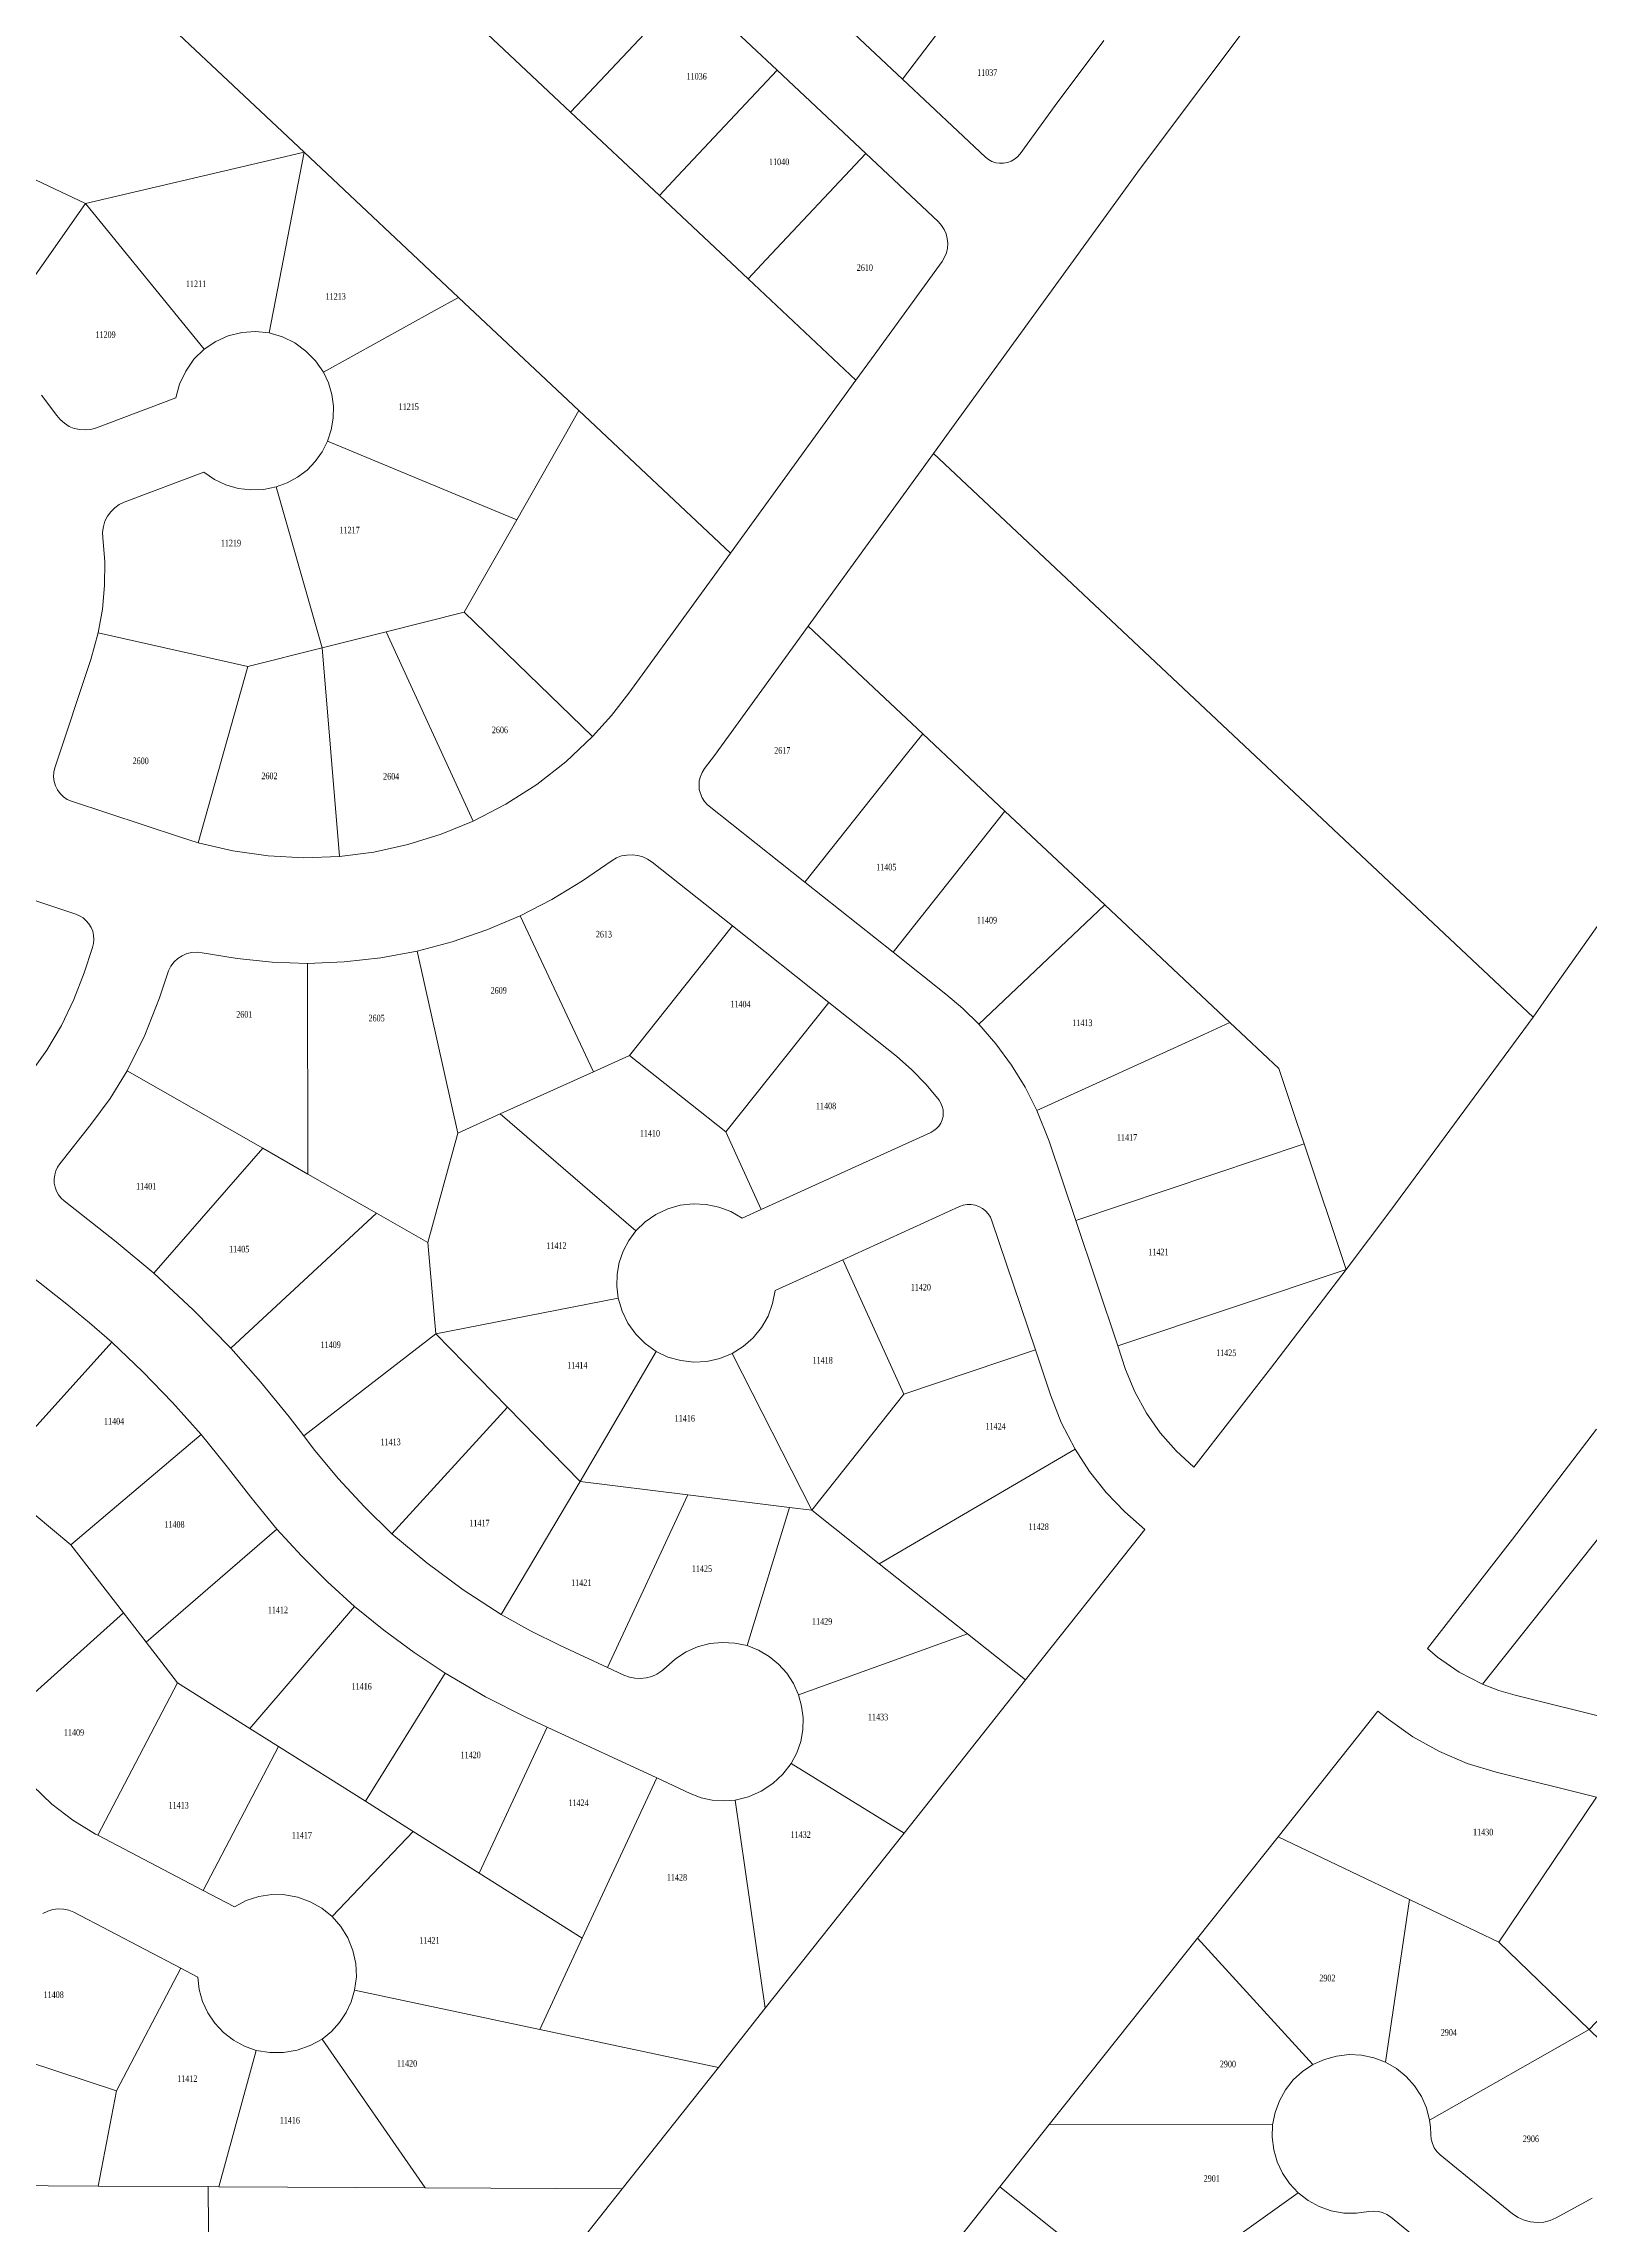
# Model space of a CAD drawing. Header units: feet. Extents: x 2819410 to 2831754, y 974571 to 993150.
# Drawn here: x 2822367 to 2823535, y 984272 to 985920 of the extents above; entities that cross this region are included whole.
import ezdxf
from ezdxf.enums import TextEntityAlignment as Align

# ---------------------------------------------------------------- set-up
doc = ezdxf.new("R2010")
doc.units = ezdxf.units.FT
doc.header["$LTSCALE"] = 0.015
doc.header["$MEASUREMENT"] = 0
doc.layers.add('ADDRESSES', color=7, linetype='Continuous')
doc.layers.add('Dakota County Parcels', color=7, linetype='Continuous', lineweight=5)
doc.styles.add('SIMPLEX', font='times.ttf', dxfattribs={"width": 0.8})

# ---------------------------------------------------------------- blocks, each defined once
blk = doc.blocks.new('ACMAP_ANN_TEMPLATE_AddressEagan')
at = {"layer": 'ADDRESSES', "style": 'SIMPLEX', "width": 0.8}
blk.add_attdef('ADDRESS', text='', height=5, dxfattribs=at).set_placement((0, 0), align=Align.CENTER)

msp = doc.modelspace()

# ---------------------------------------------------------------- linework, layer by layer
at = {"layer": 'Dakota County Parcels', "lineweight": 5}
for p, q in [((2823195.6, 985825.5), (2823454.3, 986170.9)), ((2822329, 986058.1), (2822481.2, 985915)), ((2823015.7, 985892.9), (2823093.1, 985994.6)), ((2822778.6, 985882.5), (2822854, 985962.6)), ((2822854, 985962.6), (2822921, 985899.6)), ((2822947.9, 985956.6), (2823015.7, 985892.9)), ((2822697.9, 985930.9), (2822764.9, 985867.9)), ((2823131.1, 985872.9), (2823167.9, 985922)), ((2822481.2, 985915), (2822563.6, 985837.6)), ((2822845.7, 985819.5), (2822921, 985899.6)), ((2822921, 985899.6), (2822988, 985836.6)), ((2823015.7, 985892.9), (2823078.4, 985834)), ((2822764.9, 985867.9), (2822778.6, 985882.5)), ((2823104.7, 985836.5), (2823131.1, 985872.9)), ((2822764.9, 985867.9), (2822832, 985804.9)), ((2822291.2, 985849.5), (2822398.2, 985798.9)), ((2822540.2, 985832.1), (2822563.6, 985837.6)), ((2822559.1, 985814.4), (2822563.6, 985837.6)), ((2822563.6, 985837.6), (2822680.1, 985728)), ((2822912.7, 985756.5), (2822988, 985836.6)), ((2822988, 985836.6), (2823042.9, 985785)), ((2822398.2, 985798.9), (2822540.2, 985832.1)), ((2823051.1, 985626.4), (2823195.6, 985825.5)), ((2823078.4, 985834), (2823080.7, 985832.1)), ((2823080.7, 985832.1), (2823083.4, 985830.7)), ((2823083.4, 985830.7), (2823086.2, 985829.7)), ((2823086.2, 985829.7), (2823089.1, 985829.3)), ((2823089.1, 985829.3), (2823092.1, 985829.3)), ((2823092.1, 985829.3), (2823095, 985829.8)), ((2823095, 985829.8), (2823097.9, 985830.8)), ((2823097.9, 985830.8), (2823100.4, 985832.3)), ((2823100.4, 985832.3), (2823102.8, 985834.2)), ((2823102.8, 985834.2), (2823104.7, 985836.5)), ((2822537.2, 985701.2), (2822559.1, 985814.4)), ((2822832, 985804.9), (2822845.7, 985819.5)), ((2822832, 985804.9), (2822899, 985741.9)), ((2822323.6, 985692.5), (2822398.2, 985798.9)), ((2822398.2, 985798.9), (2822487.9, 985688.9)), ((2823045.3, 985782.3), (2823042.9, 985785)), ((2823047.2, 985779.3), (2823045.3, 985782.3)), ((2823048.7, 985775.9), (2823047.2, 985779.3)), ((2823049.6, 985772.4), (2823048.7, 985775.9)), ((2823049.9, 985768.8), (2823049.6, 985772.4)), ((2822899, 985741.9), (2822912.7, 985756.5)), ((2822992.3, 985681.6), (2823045.7, 985755.1)), ((2823045.7, 985755.1), (2823047.6, 985758.3)), ((2823047.6, 985758.3), (2823048.9, 985761.6)), ((2823048.9, 985761.6), (2823049.7, 985765.2)), ((2823049.7, 985765.2), (2823049.9, 985768.8)), ((2822899, 985741.9), (2822980.5, 985665.3)), ((2822661.8, 985717.8), (2822680.1, 985728)), ((2822680.1, 985728), (2822771.2, 985642.4)), ((2822578.2, 985671.4), (2822661.8, 985717.8)), ((2822487.9, 985688.9), (2822480.2, 985681.2)), ((2822496.7, 985694.6), (2822487.9, 985688.9)), ((2822506.2, 985698.8), (2822496.7, 985694.6)), ((2822516.3, 985701.3), (2822506.2, 985698.8)), ((2822526.8, 985702.2), (2822516.3, 985701.3)), ((2822537.2, 985701.2), (2822526.8, 985702.2)), ((2822547.2, 985698.2), (2822537.2, 985701.2)), ((2822556.5, 985693.6), (2822547.2, 985698.2)), ((2822564.9, 985687.4), (2822556.5, 985693.6)), ((2822474, 985672.3), (2822469.4, 985662.5)), ((2822480.2, 985681.2), (2822474, 985672.3)), ((2822572.2, 985680), (2822564.9, 985687.4)), ((2822578.2, 985671.4), (2822572.2, 985680)), ((2822980.5, 985665.3), (2822992.3, 985681.6)), ((2822469.4, 985662.5), (2822466.5, 985652.1)), ((2822582, 985663.3), (2822578.2, 985671.4)), ((2822584.5, 985654.6), (2822582, 985663.3)), ((2822885.8, 985534.7), (2822980.5, 985665.3)), ((2822376.5, 985638.8), (2822365.1, 985654)), ((2822376.5, 985638.8), (2822379.2, 985635.6)), ((2822406.5, 985629.4), (2822466.5, 985652.1)), ((2822585.6, 985645.7), (2822584.5, 985654.6)), ((2822585.5, 985636.7), (2822585.6, 985645.7)), ((2822761, 985624.5), (2822771.2, 985642.4)), ((2822771.2, 985642.4), (2822885.8, 985534.7)), ((2822379.2, 985635.6), (2822382.3, 985632.8)), ((2822382.3, 985632.8), (2822385.9, 985630.5)), ((2822385.9, 985630.5), (2822389.8, 985628.9)), ((2822389.8, 985628.9), (2822394, 985628)), ((2822394, 985628), (2822398.2, 985627.8)), ((2822398.2, 985627.8), (2822402.4, 985628.2)), ((2822402.4, 985628.2), (2822406.5, 985629.4)), ((2822581.2, 985619.3), (2822584, 985627.9)), ((2822584, 985627.9), (2822585.5, 985636.7)), ((2822724.2, 985559.9), (2822761, 985624.5)), ((2823039.3, 985610), (2823051.1, 985626.4)), ((2822571.9, 985604), (2822577.1, 985611.3)), ((2822577.1, 985611.3), (2822581.2, 985619.3)), ((2822581.2, 985619.3), (2822724.2, 985559.9)), ((2822944.5, 985479.5), (2823039.3, 985610)), ((2823039.3, 985610), (2823492.4, 985184.1)), ((2822427.6, 985573.2), (2822487.7, 985595.9)), ((2822487.7, 985595.9), (2822495.7, 985590.4)), ((2822495.7, 985590.4), (2822504.4, 985586.3)), ((2822550.7, 985587.8), (2822558.5, 985592.1)), ((2822558.5, 985592.1), (2822565.7, 985597.5)), ((2822565.7, 985597.5), (2822571.9, 985604)), ((2822427.6, 985573.2), (2822423.8, 985571.4)), ((2822504.4, 985586.3), (2822513.6, 985583.6)), ((2822513.6, 985583.6), (2822523.2, 985582.4)), ((2822523.2, 985582.4), (2822532.8, 985582.8)), ((2822532.8, 985582.8), (2822542.3, 985584.7)), ((2822542.3, 985584.7), (2822550.7, 985587.8)), ((2822542.3, 985584.7), (2822577.1, 985463.2)), ((2822413, 985558.8), (2822411.8, 985554.8)), ((2822414.9, 985562.6), (2822413, 985558.8)), ((2822417.3, 985566), (2822414.9, 985562.6)), ((2822420.4, 985569), (2822417.3, 985566)), ((2822423.8, 985571.4), (2822420.4, 985569)), ((2822684.5, 985490), (2822724.2, 985559.9)), ((2822411.8, 985554.8), (2822411.2, 985550.6)), ((2822411.2, 985550.6), (2822411.4, 985546.3)), ((2822412.8, 985528.3), (2822411.4, 985546.3)), ((2822412.7, 985510.3), (2822412.8, 985528.3)), ((2822873.9, 985518.4), (2822885.8, 985534.7)), ((2822411.1, 985492.3), (2822412.7, 985510.3)), ((2822809, 985428.8), (2822873.9, 985518.4)), ((2822407.9, 985474.5), (2822411.1, 985492.3)), ((2822402.2, 985454.3), (2822407.9, 985474.5)), ((2822407.9, 985474.5), (2822520.9, 985449.1)), ((2822577.1, 985463.2), (2822625.4, 985475.2)), ((2822625.4, 985475.2), (2822684.5, 985490)), ((2822625.4, 985475.2), (2822691.3, 985332.2)), ((2822684.5, 985490), (2822781.4, 985396)), ((2822932.7, 985463.2), (2822944.5, 985479.5)), ((2822944.5, 985479.5), (2823031.1, 985398.1)), ((2822577.1, 985463.2), (2822520.9, 985449.1)), ((2822590.3, 985305.5), (2822577.1, 985463.2)), ((2822873.7, 985381.8), (2822932.7, 985463.2)), ((2822375, 985372.5), (2822402.2, 985454.3)), ((2822483.3, 985315.7), (2822520.9, 985449.1)), ((2822795.8, 985411.9), (2822809, 985428.8)), ((2822781.4, 985396), (2822795.8, 985411.9)), ((2822761.2, 985377), (2822781.4, 985396)), ((2823018.6, 985382.4), (2823031.1, 985398.1)), ((2823031.1, 985398.1), (2823093.2, 985339.7)), ((2822739.3, 985359.9), (2822761.2, 985377)), ((2822866.1, 985371.8), (2822873.7, 985381.8)), ((2822942, 985286), (2823018.6, 985382.4)), ((2822374.3, 985369.1), (2822374.1, 985365.6)), ((2822374.1, 985365.6), (2822374.5, 985362.2)), ((2822375, 985372.5), (2822374.3, 985369.1)), ((2822374.5, 985362.2), (2822375.5, 985358.9)), ((2822375.5, 985358.9), (2822377.1, 985355.7)), ((2822715.9, 985345), (2822739.3, 985359.9)), ((2822862.2, 985362.7), (2822862, 985359.4)), ((2822862, 985359.4), (2822862.2, 985356.1)), ((2822863, 985365.9), (2822862.2, 985362.7)), ((2822864.4, 985369), (2822863, 985365.9)), ((2822866.1, 985371.8), (2822864.4, 985369)), ((2822377.1, 985355.7), (2822379.1, 985353)), ((2822379.1, 985353), (2822381.6, 985350.6)), ((2822381.6, 985350.6), (2822384.5, 985348.6)), ((2822384.5, 985348.6), (2822387.7, 985347.2)), ((2822387.7, 985347.2), (2822470, 985319.9)), ((2822691.3, 985332.2), (2822715.9, 985345)), ((2822862.2, 985356.1), (2822863, 985352.9)), ((2822863, 985352.9), (2822864.4, 985349.8)), ((2822864.4, 985349.8), (2822866.1, 985347)), ((2822866.1, 985347), (2822868.4, 985344.5)), ((2822868.4, 985344.5), (2822942, 985286)), ((2823504.1, 985200.5), (2823605.9, 985345)), ((2822667, 985322.2), (2822691.3, 985332.2)), ((2823080.8, 985324), (2823093.2, 985339.7)), ((2823093.2, 985339.7), (2823168.6, 985268.9)), ((2822470, 985319.9), (2822483.3, 985315.7)), ((2822483.3, 985315.7), (2822509.6, 985309.6)), ((2822509.6, 985309.6), (2822536.4, 985305.8)), ((2822616.3, 985308.8), (2822642, 985314.4)), ((2822642, 985314.4), (2822667, 985322.2)), ((2823008.6, 985233.1), (2823080.8, 985324)), ((2822285.9, 985296.8), (2822390.9, 985261.8)), ((2822536.4, 985305.8), (2822563.3, 985304.5)), ((2822563.3, 985304.5), (2822590.3, 985305.5)), ((2822590.3, 985305.5), (2822616.3, 985308.8)), ((2822773.9, 985287), (2822796.2, 985302.4)), ((2822799.7, 985304.4), (2822796.2, 985302.4)), ((2822803.5, 985305.8), (2822799.7, 985304.4)), ((2822807.5, 985306.5), (2822803.5, 985305.8)), ((2822811.5, 985306.7), (2822807.5, 985306.5)), ((2822815.6, 985306.2), (2822811.5, 985306.7)), ((2822819.5, 985305.1), (2822815.6, 985306.2)), ((2822823.1, 985303.4), (2822819.5, 985305.1)), ((2822826.5, 985301.1), (2822823.1, 985303.4)), ((2822826.5, 985301.1), (2822887.2, 985252.9)), ((2822750.8, 985273), (2822773.9, 985287)), ((2822942, 985286), (2823008.6, 985233.1)), ((2822393.8, 985260.6), (2822390.9, 985261.8)), ((2822396.5, 985259), (2822393.8, 985260.6)), ((2822701.5, 985249.9), (2822726.9, 985260.5)), ((2822726.9, 985260.5), (2822750.8, 985273)), ((2822726.9, 985260.5), (2822782.1, 985142.7)), ((2823154.1, 985255.1), (2823168.6, 985268.9)), ((2823168.6, 985268.9), (2823263.2, 985180)), ((2822398.8, 985256.9), (2822396.5, 985259)), ((2822400.9, 985254.5), (2822398.8, 985256.9)), ((2822402.5, 985251.8), (2822400.9, 985254.5)), ((2822403.7, 985248.9), (2822402.5, 985251.8)), ((2822404.4, 985245.9), (2822403.7, 985248.9)), ((2822404.6, 985242.7), (2822404.4, 985245.9)), ((2822675.4, 985241), (2822701.5, 985249.9)), ((2822809.4, 985155), (2822887.2, 985252.9)), ((2822887.2, 985252.9), (2822960, 985195.1)), ((2823073.4, 985178.6), (2823154.1, 985255.1)), ((2822397.3, 985217.6), (2822403.6, 985236.6)), ((2822403.6, 985236.6), (2822404.3, 985239.6)), ((2822404.3, 985239.6), (2822404.6, 985242.7)), ((2822468, 985228.3), (2822465.2, 985225.7)), ((2822471.3, 985230.4), (2822468, 985228.3)), ((2822474.9, 985232), (2822471.3, 985230.4)), ((2822478.7, 985232.9), (2822474.9, 985232)), ((2822482.6, 985233.1), (2822478.7, 985232.9)), ((2822486.4, 985232.6), (2822482.6, 985233.1)), ((2822486.4, 985232.6), (2822512.8, 985228.3)), ((2822512.8, 985228.3), (2822539.3, 985225.5)), ((2822593.8, 985225.8), (2822621.5, 985228.9)), ((2822621.5, 985228.9), (2822648.9, 985233.8)), ((2822648.9, 985233.8), (2822675.4, 985241)), ((2822648.9, 985233.8), (2822679.8, 985096.3)), ((2823008.6, 985233.1), (2823048.5, 985201.4)), ((2822389.5, 985197.3), (2822397.3, 985217.6)), ((2822454.2, 985198.6), (2822461, 985219.1)), ((2822462.8, 985222.5), (2822461, 985219.1)), ((2822465.2, 985225.7), (2822462.8, 985222.5)), ((2822539.3, 985225.5), (2822566, 985224.5)), ((2822566, 985224.5), (2822593.8, 985225.8)), ((2822566.4, 985065.4), (2822566, 985224.5)), ((2822380.1, 985177.8), (2822389.5, 985197.3)), ((2822443.1, 985170.5), (2822454.2, 985198.6)), ((2822882.3, 985097.2), (2822960, 985195.1)), ((2822960, 985195.1), (2823011.2, 985154.4)), ((2823061.4, 985190.5), (2823048.5, 985201.4)), ((2823492.4, 985184.1), (2823504.1, 985200.5)), ((2822369, 985159.1), (2822380.1, 985177.8)), ((2823073.4, 985178.6), (2823061.4, 985190.5)), ((2823086.4, 985163.7), (2823073.4, 985178.6)), ((2823243.5, 985171), (2823263.2, 985180)), ((2823263.2, 985180), (2823300.2, 985145.2)), ((2823384.8, 985038.2), (2823492.4, 985184.1)), ((2822429.7, 985143.5), (2822443.1, 985170.5)), ((2823098.1, 985147.8), (2823086.4, 985163.7)), ((2823117.4, 985113.4), (2823243.5, 985171)), ((2822356.4, 985141.4), (2822369, 985159.1)), ((2822782.1, 985142.7), (2822809.4, 985155)), ((2822809.4, 985155), (2822882.3, 985097.2)), ((2823022.8, 985144.2), (2823011.2, 985154.4)), ((2823108.4, 985131), (2823098.1, 985147.8)), ((2823300.2, 985145.2), (2823313.6, 985105.1)), ((2822416.8, 985122.6), (2822429.7, 985143.5)), ((2822429.7, 985143.5), (2822532.3, 985084.9)), ((2822711.7, 985110.8), (2822782.1, 985142.7)), ((2823033.6, 985133.1), (2823022.8, 985144.2)), ((2823043.5, 985121.2), (2823033.6, 985133.1)), ((2823117.4, 985113.4), (2823108.4, 985131)), ((2822402.4, 985102.9), (2822416.8, 985122.6)), ((2823044.8, 985119), (2823043.5, 985121.2)), ((2823045.8, 985116.5), (2823044.8, 985119)), ((2823046.4, 985114), (2823045.8, 985116.5)), ((2823046.6, 985111.4), (2823046.4, 985114)), ((2823046.4, 985108.8), (2823046.6, 985111.4)), ((2823126.5, 985090.2), (2823117.4, 985113.4)), ((2822378.9, 985073.2), (2822402.4, 985102.9)), ((2822657.1, 985013.6), (2822679.8, 985096.3)), ((2822679.8, 985096.3), (2822711.7, 985110.8)), ((2822711.7, 985110.8), (2822814.3, 985022.4)), ((2822882.3, 985097.2), (2822908.9, 985038.5)), ((2822908.9, 985038.5), (2823037.2, 985096.9)), ((2823037.2, 985096.9), (2823039.5, 985098.2)), ((2823039.5, 985098.2), (2823041.5, 985099.8)), ((2823041.5, 985099.8), (2823043.3, 985101.7)), ((2823043.3, 985101.7), (2823044.7, 985103.9)), ((2823044.7, 985103.9), (2823045.7, 985106.3)), ((2823045.7, 985106.3), (2823046.4, 985108.8)), ((2823313.6, 985105.1), (2823319.3, 985088.2)), ((2822449.8, 984990.4), (2822532.3, 985084.9)), ((2822532.3, 985084.9), (2822566.4, 985065.4)), ((2823126.5, 985090.2), (2823146.7, 985030.3)), ((2823146.7, 985030.3), (2823319.3, 985088.2)), ((2823319.3, 985088.2), (2823351.1, 984993.4)), ((2822375, 985064.8), (2822374.6, 985061.6)), ((2822375.8, 985067.8), (2822375, 985064.8)), ((2822377.2, 985070.6), (2822375.8, 985067.8)), ((2822378.9, 985073.2), (2822377.2, 985070.6)), ((2822566.4, 985065.4), (2822618.3, 985035.8)), ((2822374.6, 985061.6), (2822374.7, 985058.5)), ((2822374.7, 985058.5), (2822375.3, 985055.4)), ((2822375.3, 985055.4), (2822376.4, 985052.5)), ((2822376.4, 985052.5), (2822377.9, 985049.7)), ((2822377.9, 985049.7), (2822379.9, 985047.3)), ((2822379.9, 985047.3), (2822382.2, 985045.1)), ((2822382.2, 985045.1), (2822421.4, 985014.1)), ((2822508.1, 984933.7), (2822618.3, 985035.8)), ((2822618.3, 985035.8), (2822657.1, 985013.6)), ((2822821.3, 985029.2), (2822814.3, 985022.4)), ((2822829.4, 985034.8), (2822821.3, 985029.2)), ((2822838.3, 985039), (2822829.4, 985034.8)), ((2822847.7, 985041.8), (2822838.3, 985039)), ((2822857.5, 985043), (2822847.7, 985041.8)), ((2822867.3, 985042.5), (2822857.5, 985043)), ((2822876.9, 985040.5), (2822867.3, 985042.5)), ((2822886.1, 985037), (2822876.9, 985040.5)), ((2822894.6, 985032), (2822886.1, 985037)), ((2822894.6, 985032), (2822908.9, 985038.5)), ((2822970.6, 985000.7), (2823058.9, 985040.8)), ((2823061.7, 985041.8), (2823058.9, 985040.8)), ((2823064.7, 985042.3), (2823061.7, 985041.8)), ((2823067.7, 985042.4), (2823064.7, 985042.3)), ((2823070.7, 985041.9), (2823067.7, 985042.4)), ((2823073.5, 985040.9), (2823070.7, 985041.9)), ((2823076.2, 985039.5), (2823073.5, 985040.9)), ((2823078.5, 985037.6), (2823076.2, 985039.5)), ((2823080.6, 985035.4), (2823078.5, 985037.6)), ((2823082.2, 985032.9), (2823080.6, 985035.4)), ((2823083.4, 985030.1), (2823082.2, 985032.9)), ((2823083.4, 985030.1), (2823116.2, 984932.5)), ((2823146.7, 985030.3), (2823178.5, 984935.5)), ((2823351.1, 984993.4), (2823384.8, 985038.2)), ((2822449.8, 984990.4), (2822421.4, 985014.1)), ((2822657.1, 985013.6), (2822663, 984944.6)), ((2822808.9, 985015.1), (2822804.7, 985007.1)), ((2822814.3, 985022.4), (2822808.9, 985015.1)), ((2822344.9, 984998.1), (2822384.1, 984967.1)), ((2822801.7, 984998.6), (2822800.1, 984989.7)), ((2822804.7, 985007.1), (2822801.7, 984998.6)), ((2822919.4, 984977.4), (2822970.6, 985000.7)), ((2822970.6, 985000.7), (2823016.7, 984899.1)), ((2822479.7, 984962.9), (2822449.8, 984990.4)), ((2822800.1, 984989.7), (2822799.8, 984980.6)), ((2822799.8, 984980.6), (2822800.8, 984971.7)), ((2823178.5, 984935.5), (2823351.1, 984993.4)), ((2823293.9, 984918.4), (2823351.1, 984993.4)), ((2822401.3, 984953), (2822384.1, 984967.1)), ((2822663, 984944.6), (2822800.8, 984971.7)), ((2822800.8, 984971.7), (2822803.8, 984961.9)), ((2822914.2, 984958.1), (2822917.6, 984967.6)), ((2822917.6, 984967.6), (2822919.4, 984977.4)), ((2822418.1, 984938.4), (2822401.3, 984953)), ((2822508.1, 984933.7), (2822479.7, 984962.9)), ((2822803.8, 984961.9), (2822808.2, 984952.8)), ((2822808.2, 984952.8), (2822814.1, 984944.5)), ((2822902.9, 984941.6), (2822909.3, 984949.4)), ((2822909.3, 984949.4), (2822914.2, 984958.1)), ((2822326, 984836.1), (2822418.1, 984938.4)), ((2822441.6, 984916), (2822418.1, 984938.4)), ((2822530.6, 984908.3), (2822508.1, 984933.7)), ((2822563.2, 984867.5), (2822663, 984944.6)), ((2822663, 984944.6), (2822717.1, 984889.3)), ((2822772.1, 984833.1), (2822829.5, 984931.4)), ((2822814.1, 984944.5), (2822821.3, 984937.3)), ((2822821.3, 984937.3), (2822829.5, 984931.4)), ((2822829.5, 984931.4), (2822838.5, 984927.1)), ((2822886.9, 984929.7), (2822895.4, 984935)), ((2822895.4, 984935), (2822902.9, 984941.6)), ((2823016.7, 984899.1), (2823116.2, 984932.5)), ((2823116.2, 984932.5), (2823127.6, 984898.6)), ((2823178.5, 984935.5), (2823184.4, 984917.7)), ((2822464.1, 984892.7), (2822441.6, 984916)), ((2822838.5, 984927.1), (2822848.1, 984924.4)), ((2822848.1, 984924.4), (2822858, 984923.2)), ((2822858, 984923.2), (2822867.9, 984923.8)), ((2822867.9, 984923.8), (2822877.7, 984926)), ((2822877.7, 984926), (2822886.9, 984929.7)), ((2822886.9, 984929.7), (2822947.2, 984811.3)), ((2823184.4, 984917.7), (2823191.4, 984900.8)), ((2823236, 984843.9), (2823293.9, 984918.4)), ((2822552.1, 984881.9), (2822530.6, 984908.3)), ((2822947.2, 984811.3), (2823016.7, 984899.1)), ((2823127.6, 984898.6), (2823135.8, 984877.6)), ((2823191.4, 984900.8), (2823200.1, 984884.8)), ((2822485.8, 984868.5), (2822464.1, 984892.7)), ((2822552.1, 984881.9), (2822563.2, 984867.5)), ((2822629.9, 984793.6), (2822717.1, 984889.3)), ((2822717.1, 984889.3), (2822772.1, 984833.1)), ((2823200.1, 984884.8), (2823210.6, 984869.9)), ((2822387.2, 984785.3), (2822485.8, 984868.5)), ((2822504.6, 984845.2), (2822485.8, 984868.5)), ((2822563.2, 984867.5), (2822570.7, 984857.8)), ((2823135.8, 984877.6), (2823146.2, 984857.6)), ((2823210.6, 984869.9), (2823222.6, 984856.2)), ((2823476.7, 984789.5), (2823540.2, 984872.6)), ((2822570.7, 984857.8), (2822589.3, 984835.4)), ((2822998.1, 984770.9), (2823146.2, 984857.6)), ((2823146.2, 984857.6), (2823157.2, 984840.6)), ((2823222.6, 984856.2), (2823236, 984843.9)), ((2822504.6, 984845.2), (2822523.2, 984821.1)), ((2822589.3, 984835.4), (2822609.1, 984814)), ((2822712.5, 984732.5), (2822772.1, 984833.1)), ((2822772.1, 984833.1), (2822853.5, 984823)), ((2823157.2, 984840.6), (2823169.7, 984824.8)), ((2822523.2, 984821.1), (2822542.9, 984797.1)), ((2822792.8, 984692.4), (2822853.5, 984823)), ((2822853.5, 984823), (2822930.3, 984813.4)), ((2823169.7, 984824.8), (2823183.7, 984810.1)), ((2822359.4, 984808.4), (2822387.2, 984785.3)), ((2822609.1, 984814), (2822629.9, 984793.6)), ((2822898.3, 984709), (2822930.3, 984813.4)), ((2822930.3, 984813.4), (2822947.2, 984811.3)), ((2822947.2, 984811.3), (2822998.1, 984770.9)), ((2823183.7, 984810.1), (2823198.9, 984796.8)), ((2823454.2, 984679.8), (2823553.6, 984805.2)), ((2822387.2, 984785.3), (2822426.9, 984733.9)), ((2822444.1, 984711.6), (2822542.9, 984797.1)), ((2822542.9, 984797.1), (2822561.6, 984776.8)), ((2822629.9, 984793.6), (2822656.2, 984771.6)), ((2823108.8, 984683.2), (2823195.1, 984792.1)), ((2823195.1, 984792.1), (2823198.9, 984796.8)), ((2823412.5, 984706.9), (2823476.7, 984789.5)), ((2822561.6, 984776.8), (2822581.2, 984757.3)), ((2822656.2, 984771.6), (2822683.8, 984751.2)), ((2822998.1, 984770.9), (2823065, 984718)), ((2822581.2, 984757.3), (2822601.6, 984738.6)), ((2822683.8, 984751.2), (2822712.5, 984732.5)), ((2822328.2, 984645.1), (2822426.9, 984733.9)), ((2822426.9, 984733.9), (2822444.1, 984711.6)), ((2822522.4, 984646.5), (2822601.6, 984738.6)), ((2822601.6, 984738.6), (2822623.7, 984720.7)), ((2822712.5, 984732.5), (2822734.5, 984720.3)), ((2822623.7, 984720.7), (2822646.6, 984703.9)), ((2822734.5, 984720.3), (2822757, 984709.1)), ((2822937.1, 984671.9), (2823065, 984718)), ((2823065, 984718), (2823108.8, 984683.2)), ((2822444.1, 984711.6), (2822467.8, 984680.9)), ((2822646.6, 984703.9), (2822670.2, 984688.1)), ((2822757, 984709.1), (2822792.8, 984692.4)), ((2822852.2, 984704.2), (2822844.2, 984699.1)), ((2822860.9, 984708), (2822852.2, 984704.2)), ((2822870.1, 984710.5), (2822860.9, 984708)), ((2822879.5, 984711.4), (2822870.1, 984710.5)), ((2822889, 984710.9), (2822879.5, 984711.4)), ((2822898.3, 984709), (2822889, 984710.9)), ((2822906.9, 984705.6), (2822898.3, 984709)), ((2822914.9, 984700.9), (2822906.9, 984705.6)), ((2822922.1, 984695), (2822914.9, 984700.9)), ((2823412.5, 984706.9), (2823420.2, 984700.3)), ((2823420.2, 984700.3), (2823436.5, 984689)), ((2822609.8, 984591.4), (2822670.2, 984688.1)), ((2822670.2, 984688.1), (2822700.5, 984670.4)), ((2822792.8, 984692.4), (2822805.2, 984686.7)), ((2822805.2, 984686.7), (2822809.3, 984685.2)), ((2822809.3, 984685.2), (2822813.5, 984684.3)), ((2822813.5, 984684.3), (2822817.8, 984684.1)), ((2822817.8, 984684.1), (2822822.1, 984684.6)), ((2822822.1, 984684.6), (2822826.3, 984685.8)), ((2822826.3, 984685.8), (2822830.2, 984687.5)), ((2822830.2, 984687.5), (2822833.9, 984689.9)), ((2822833.9, 984689.9), (2822837.1, 984692.8)), ((2822844.2, 984699.1), (2822837.1, 984692.8)), ((2822928.3, 984688.1), (2822922.1, 984695)), ((2822933.3, 984680.4), (2822928.3, 984688.1)), ((2823017, 984567.3), (2823108.8, 984683.2)), ((2823436.5, 984689), (2823454.2, 984679.8)), ((2822407.6, 984565.7), (2822467.8, 984680.9)), ((2822467.8, 984680.9), (2822522.4, 984646.5)), ((2822700.5, 984670.4), (2822731.7, 984654.7)), ((2822937.1, 984671.9), (2822933.3, 984680.4)), ((2822939.5, 984663.3), (2822937.1, 984671.9)), ((2823454.2, 984679.8), (2823466.4, 984675.1)), ((2823466.4, 984675.1), (2823478.8, 984671.5)), ((2823478.8, 984671.5), (2823554.7, 984652.8)), ((2822731.7, 984654.7), (2822747.1, 984647.5)), ((2822940.6, 984654.4), (2822939.5, 984663.3)), ((2822940.4, 984645.4), (2822940.6, 984654.4)), ((2823299.7, 984564.6), (2823371.3, 984654.8)), ((2823371.3, 984654.8), (2823375.1, 984659.5)), ((2823375.1, 984659.5), (2823382.8, 984653.4)), ((2823382.8, 984653.4), (2823401.5, 984640.1)), ((2822522.4, 984646.5), (2822544.2, 984632.7)), ((2822695.8, 984537.1), (2822747.1, 984647.5)), ((2822747.1, 984647.5), (2822830, 984609)), ((2822935.8, 984628), (2822938.8, 984636.5)), ((2822938.8, 984636.5), (2822940.4, 984645.4)), ((2823401.5, 984640.1), (2823421.5, 984628.9)), ((2822487.3, 984524), (2822544.2, 984632.7)), ((2822544.2, 984632.7), (2822609.8, 984591.4)), ((2822925.3, 984611.8), (2822931.7, 984620)), ((2822931.7, 984620), (2822935.8, 984628)), ((2822931.7, 984620), (2823017, 984567.3)), ((2823421.5, 984628.9), (2823442.5, 984619.9)), ((2823442.5, 984619.9), (2823464.4, 984613.3)), ((2822358.4, 984603), (2822372.9, 984589.2)), ((2822773.7, 984488), (2822830, 984609)), ((2822830, 984609), (2822855.4, 984597.2)), ((2822909, 984598.9), (2822917.7, 984604.7)), ((2822917.7, 984604.7), (2822925.3, 984611.8)), ((2823464.4, 984613.3), (2823540.3, 984594.5)), ((2822372.9, 984589.2), (2822388.7, 984577)), ((2822609.8, 984591.4), (2822646, 984568.5)), ((2822855.4, 984597.2), (2822863.5, 984594.1)), ((2822863.5, 984594.1), (2822872, 984592.3)), ((2822872, 984592.3), (2822880.6, 984591.6)), ((2822880.6, 984591.6), (2822889.3, 984592.2)), ((2822889.3, 984592.2), (2822899.4, 984594.8)), ((2822889.3, 984592.2), (2822912, 984434.9)), ((2822899.4, 984594.8), (2822909, 984598.9)), ((2823466.5, 984484.9), (2823540.3, 984594.5)), ((2822388.7, 984577), (2822405.8, 984566.6)), ((2822584.6, 984504.3), (2822646, 984568.5)), ((2822646, 984568.5), (2822695.8, 984537.1)), ((2822405.8, 984566.6), (2822407.6, 984565.7)), ((2822407.6, 984565.7), (2822487.3, 984524)), ((2822912, 984434.9), (2823017, 984567.3)), ((2823238.7, 984487.9), (2823299.7, 984564.6)), ((2823299.7, 984564.6), (2823398.9, 984517.2)), ((2822695.8, 984537.1), (2822773.7, 984488)), ((2822487.3, 984524), (2822510.9, 984511.7)), ((2822529.2, 984519.4), (2822519.7, 984516.3)), ((2822539, 984520.9), (2822529.2, 984519.4)), ((2822549, 984520.7), (2822539, 984520.9)), ((2822558.8, 984518.9), (2822549, 984520.7)), ((2822568.1, 984515.5), (2822558.8, 984518.9)), ((2823534.8, 984418.8), (2823639.4, 984529.4)), ((2822369.7, 984508.3), (2822366.1, 984506.5)), ((2822373.6, 984509.6), (2822369.7, 984508.3)), ((2822377.6, 984510.1), (2822373.6, 984509.6)), ((2822381.7, 984509.9), (2822377.6, 984510.1)), ((2822385.6, 984509), (2822381.7, 984509.9)), ((2822389.4, 984507.5), (2822385.6, 984509)), ((2822389.4, 984507.5), (2822470.2, 984465.3)), ((2822519.7, 984516.3), (2822510.9, 984511.7)), ((2822576.8, 984510.6), (2822568.1, 984515.5)), ((2822584.6, 984504.3), (2822576.8, 984510.6)), ((2822591.3, 984496.7), (2822584.6, 984504.3)), ((2823380.9, 984394.1), (2823398.9, 984517.2)), ((2823398.9, 984517.2), (2823466.5, 984484.9)), ((2822596.6, 984488.1), (2822591.3, 984496.7)), ((2822600.4, 984478.7), (2822596.6, 984488.1)), ((2822741.6, 984418.9), (2822773.7, 984488)), ((2823126.7, 984347), (2823238.7, 984487.9)), ((2823238.7, 984487.9), (2823326, 984392.4)), ((2822602.5, 984468.8), (2822600.4, 984478.7)), ((2822603, 984458.6), (2822602.5, 984468.8)), ((2823466.5, 984484.9), (2823534.8, 984418.8)), ((2822421.7, 984372.6), (2822470.2, 984465.3)), ((2822470.2, 984465.3), (2822483.1, 984458.5)), ((2822483.1, 984458.5), (2822484.2, 984449.1)), ((2822601.7, 984448.6), (2822603, 984458.6)), ((2822484.2, 984449.1), (2822486.8, 984440)), ((2822486.8, 984440), (2822490.8, 984431.5)), ((2822595.2, 984431.7), (2822599.1, 984439.9)), ((2822599.1, 984439.9), (2822601.7, 984448.6)), ((2822601.7, 984448.6), (2822741.6, 984418.9)), ((2822490.8, 984431.5), (2822496.1, 984423.6)), ((2822496.1, 984423.6), (2822502.6, 984416.7)), ((2822584.2, 984417.5), (2822590.2, 984424.2)), ((2822590.2, 984424.2), (2822595.2, 984431.7)), ((2822876.6, 984390.2), (2822912, 984434.9)), ((2822307.5, 984410.2), (2822421.7, 984372.6)), ((2822499.1, 984299.9), (2822527.3, 984403.1)), ((2822502.6, 984416.7), (2822510.1, 984410.9)), ((2822510.1, 984410.9), (2822518.4, 984406.3)), ((2822518.4, 984406.3), (2822527.3, 984403.1)), ((2822527.3, 984403.1), (2822537.6, 984401.4)), ((2822548, 984401.5), (2822558.2, 984403.2)), ((2822558.2, 984403.2), (2822568.1, 984406.7)), ((2822568.1, 984406.7), (2822577.2, 984411.7)), ((2822577.2, 984411.7), (2822584.2, 984417.5)), ((2822577.2, 984411.7), (2822655.1, 984299.2)), ((2822741.6, 984418.9), (2822876.6, 984390.2)), ((2823414.1, 984350.4), (2823534.8, 984418.8)), ((2823534.8, 984418.8), (2823610.9, 984345)), ((2822537.6, 984401.4), (2822548, 984401.5)), ((2822804, 984298.5), (2822876.6, 984390.2)), ((2823318.1, 984387.2), (2823311.1, 984380.8)), ((2823326, 984392.4), (2823318.1, 984387.2)), ((2823334.7, 984396.3), (2823326, 984392.4)), ((2823343.8, 984398.8), (2823334.7, 984396.3)), ((2823353.3, 984399.9), (2823343.8, 984398.8)), ((2823362.7, 984399.4), (2823353.3, 984399.9)), ((2823372, 984397.4), (2823362.7, 984399.4)), ((2823380.9, 984394.1), (2823372, 984397.4)), ((2823389.1, 984389.3), (2823380.9, 984394.1)), ((2823396.5, 984383.3), (2823389.1, 984389.3)), ((2822407.9, 984300.6), (2822421.7, 984372.6)), ((2823305.3, 984373.3), (2823300.6, 984365)), ((2823311.1, 984380.8), (2823305.3, 984373.3)), ((2823402.8, 984376.2), (2823396.5, 984383.3)), ((2823407.9, 984368.3), (2823402.8, 984376.2)), ((2823297.3, 984356.1), (2823295.5, 984346.8)), ((2823300.6, 984365), (2823297.3, 984356.1)), ((2823411.7, 984359.6), (2823407.9, 984368.3)), ((2823414.1, 984350.4), (2823411.7, 984359.6)), ((2823089.4, 984300), (2823126.7, 984347)), ((2823126.7, 984347), (2823295.5, 984346.8)), ((2823295.5, 984346.8), (2823295.1, 984337.4)), ((2823295.1, 984337.4), (2823296.3, 984327.9)), ((2823414.8, 984345), (2823414.1, 984350.4)), ((2823415.1, 984339.5), (2823414.8, 984345)), ((2823415.1, 984339.5), (2823415.4, 984336)), ((2823296.3, 984327.9), (2823298.9, 984318.8)), ((2823415.4, 984336), (2823416.3, 984332.7)), ((2823416.3, 984332.7), (2823417.7, 984329.5)), ((2823417.7, 984329.5), (2823419.7, 984326.6)), ((2823419.7, 984326.6), (2823422.1, 984324.1)), ((2823422.1, 984324.1), (2823476.8, 984279.7)), ((2823298.9, 984318.8), (2823302.9, 984310.2)), ((2823302.9, 984310.2), (2823308.3, 984302.4)), ((2822292.9, 984301.1), (2822407.9, 984300.6)), ((2822407.9, 984300.6), (2822491.1, 984300.2)), ((2822492, 984170), (2822491.1, 984300.2)), ((2822491.1, 984300.2), (2822499.1, 984299.9)), ((2822499.1, 984299.9), (2822655.1, 984299.2)), ((2822655.1, 984299.2), (2822804, 984298.5)), ((2822689.5, 984154.6), (2822804, 984298.5)), ((2823001, 984188.9), (2823089.4, 984300)), ((2823089.4, 984300), (2823199, 984212.9)), ((2823199, 984212.9), (2823314.8, 984295.5)), ((2823308.3, 984302.4), (2823314.8, 984295.5)), ((2823314.8, 984295.5), (2823322.3, 984289.6)), ((2823322.3, 984289.6), (2823330.8, 984285.1)), ((2823509.9, 984276.6), (2823537.1, 984291.3)), ((2823330.8, 984285.1), (2823339.8, 984281.9)), ((2823339.8, 984281.9), (2823349.2, 984280.2)), ((2823349.2, 984280.2), (2823358.8, 984280)), ((2823358.8, 984280), (2823368.2, 984281.4)), ((2823371.7, 984281.7), (2823368.2, 984281.4)), ((2823375.2, 984281.4), (2823371.7, 984281.7)), ((2823378.5, 984280.6), (2823375.2, 984281.4)), ((2823381.7, 984279.2), (2823378.5, 984280.6)), ((2823384.6, 984277.2), (2823381.7, 984279.2)), ((2823384.6, 984277.2), (2823412, 984255)), ((2823476.8, 984279.7), (2823481, 984276.9)), ((2823481, 984276.9), (2823485.6, 984274.8)), ((2823485.6, 984274.8), (2823490.4, 984273.6)), ((2823490.4, 984273.6), (2823495.4, 984273.1)), ((2823495.4, 984273.1), (2823500.4, 984273.4)), ((2823500.4, 984273.4), (2823505.3, 984274.6)), ((2823505.3, 984274.6), (2823509.9, 984276.6))]:
    msp.add_line(p, q, dxfattribs=at)

# ---------------------------------------------------------------- block references
at = {"layer": 'ADDRESSES', "lineweight": 5}
for p, values in [((2822860.2, 985892.5), {'ADDRESS': '11036'}), ((2823079.8, 985895.4), {'ADDRESS': '11037'}), ((2822922.5, 985827.9), {'ADDRESS': '11040'}), ((2822481.8, 985735.7), {'ADDRESS': '11211'}), ((2822987.3, 985748), {'ADDRESS': '2610'}), ((2822587.4, 985726.2), {'ADDRESS': '11213'}), ((2822413.4, 985697.3), {'ADDRESS': '11209'}), ((2822642.6, 985642.9), {'ADDRESS': '11215'}), ((2822508.2, 985539.8), {'ADDRESS': '11219'}), ((2822597.9, 985549.6), {'ADDRESS': '11217'}), ((2822711.5, 985398.6), {'ADDRESS': '2606'}), ((2822440, 985375.2), {'ADDRESS': '2600'}), ((2822924.9, 985383.1), {'ADDRESS': '2617'}), ((2822537.3, 985363.8), {'ADDRESS': '2602'}), ((2822629.3, 985363.5), {'ADDRESS': '2604'}), ((2823003.5, 985294.9), {'ADDRESS': '11405'}), ((2823079.6, 985254.8), {'ADDRESS': '11409'}), ((2822790.1, 985244.2), {'ADDRESS': '2613'}), ((2822710.6, 985201.7), {'ADDRESS': '2609'}), ((2822893.3, 985191.3), {'ADDRESS': '11404'}), ((2822518.3, 985183.6), {'ADDRESS': '2601'}), ((2822618.3, 985180.8), {'ADDRESS': '2605'}), ((2823151.7, 985177.2), {'ADDRESS': '11413'}), ((2822958, 985114.4), {'ADDRESS': '11408'}), ((2822824.9, 985093.7), {'ADDRESS': '11410'}), ((2823185.5, 985090.6), {'ADDRESS': '11417'}), ((2822444.1, 985053.7), {'ADDRESS': '11401'}), ((2822754.2, 985008.8), {'ADDRESS': '11412'}), ((2822514.4, 985006.2), {'ADDRESS': '11405'}), ((2823209.2, 985004), {'ADDRESS': '11421'}), ((2823029.6, 984977.4), {'ADDRESS': '11420'}), ((2822583.6, 984933.9), {'ADDRESS': '11409'}), ((2823260.4, 984927.8), {'ADDRESS': '11425'}), ((2822770, 984918.4), {'ADDRESS': '11414'}), ((2822955.4, 984922.2), {'ADDRESS': '11418'}), ((2822419.9, 984876.1), {'ADDRESS': '11404'}), ((2822851.2, 984878.3), {'ADDRESS': '11416'}), ((2822628.9, 984860.5), {'ADDRESS': '11413'}), ((2823086.1, 984872.3), {'ADDRESS': '11424'}), ((2822465.5, 984798.1), {'ADDRESS': '11408'}), ((2822696, 984799.1), {'ADDRESS': '11417'}), ((2823118.7, 984796.4), {'ADDRESS': '11428'}), ((2822864.2, 984764.7), {'ADDRESS': '11425'}), ((2822773, 984754.1), {'ADDRESS': '11421'}), ((2822543.7, 984733.5), {'ADDRESS': '11412'}), ((2822955, 984724.8), {'ADDRESS': '11429'}), ((2822607, 984675.7), {'ADDRESS': '11416'}), ((2822997.3, 984652.6), {'ADDRESS': '11433'}), ((2822389.6, 984640.9), {'ADDRESS': '11409'}), ((2822689.4, 984623.9), {'ADDRESS': '11420'}), ((2822468.7, 984585.9), {'ADDRESS': '11413'}), ((2822770.9, 984587.7), {'ADDRESS': '11424'}), ((2822561.8, 984563.2), {'ADDRESS': '11417'}), ((2822938.8, 984563.7), {'ADDRESS': '11432'}), ((2823454.6, 984565.6), {'ADDRESS': '11430'}), ((2822845.3, 984531.4), {'ADDRESS': '11428'}), ((2822658.2, 984483.8), {'ADDRESS': '11421'}), ((2823336.9, 984455.3), {'ADDRESS': '2902'}), ((2822374.2, 984442.7), {'ADDRESS': '11408'}), ((2823428.7, 984414.2), {'ADDRESS': '2904'}), ((2822641.3, 984390.8), {'ADDRESS': '11420'}), ((2823261.7, 984390.3), {'ADDRESS': '2900'}), ((2822475.2, 984379.3), {'ADDRESS': '11412'}), ((2822552.7, 984347.8), {'ADDRESS': '11416'}), ((2823490.7, 984333.8), {'ADDRESS': '2906'}), ((2823249.5, 984303.8), {'ADDRESS': '2901'})]:
    msp.add_blockref('ACMAP_ANN_TEMPLATE_AddressEagan', p, dxfattribs=at).add_auto_attribs(values)

doc.saveas('drawing.dxf')
